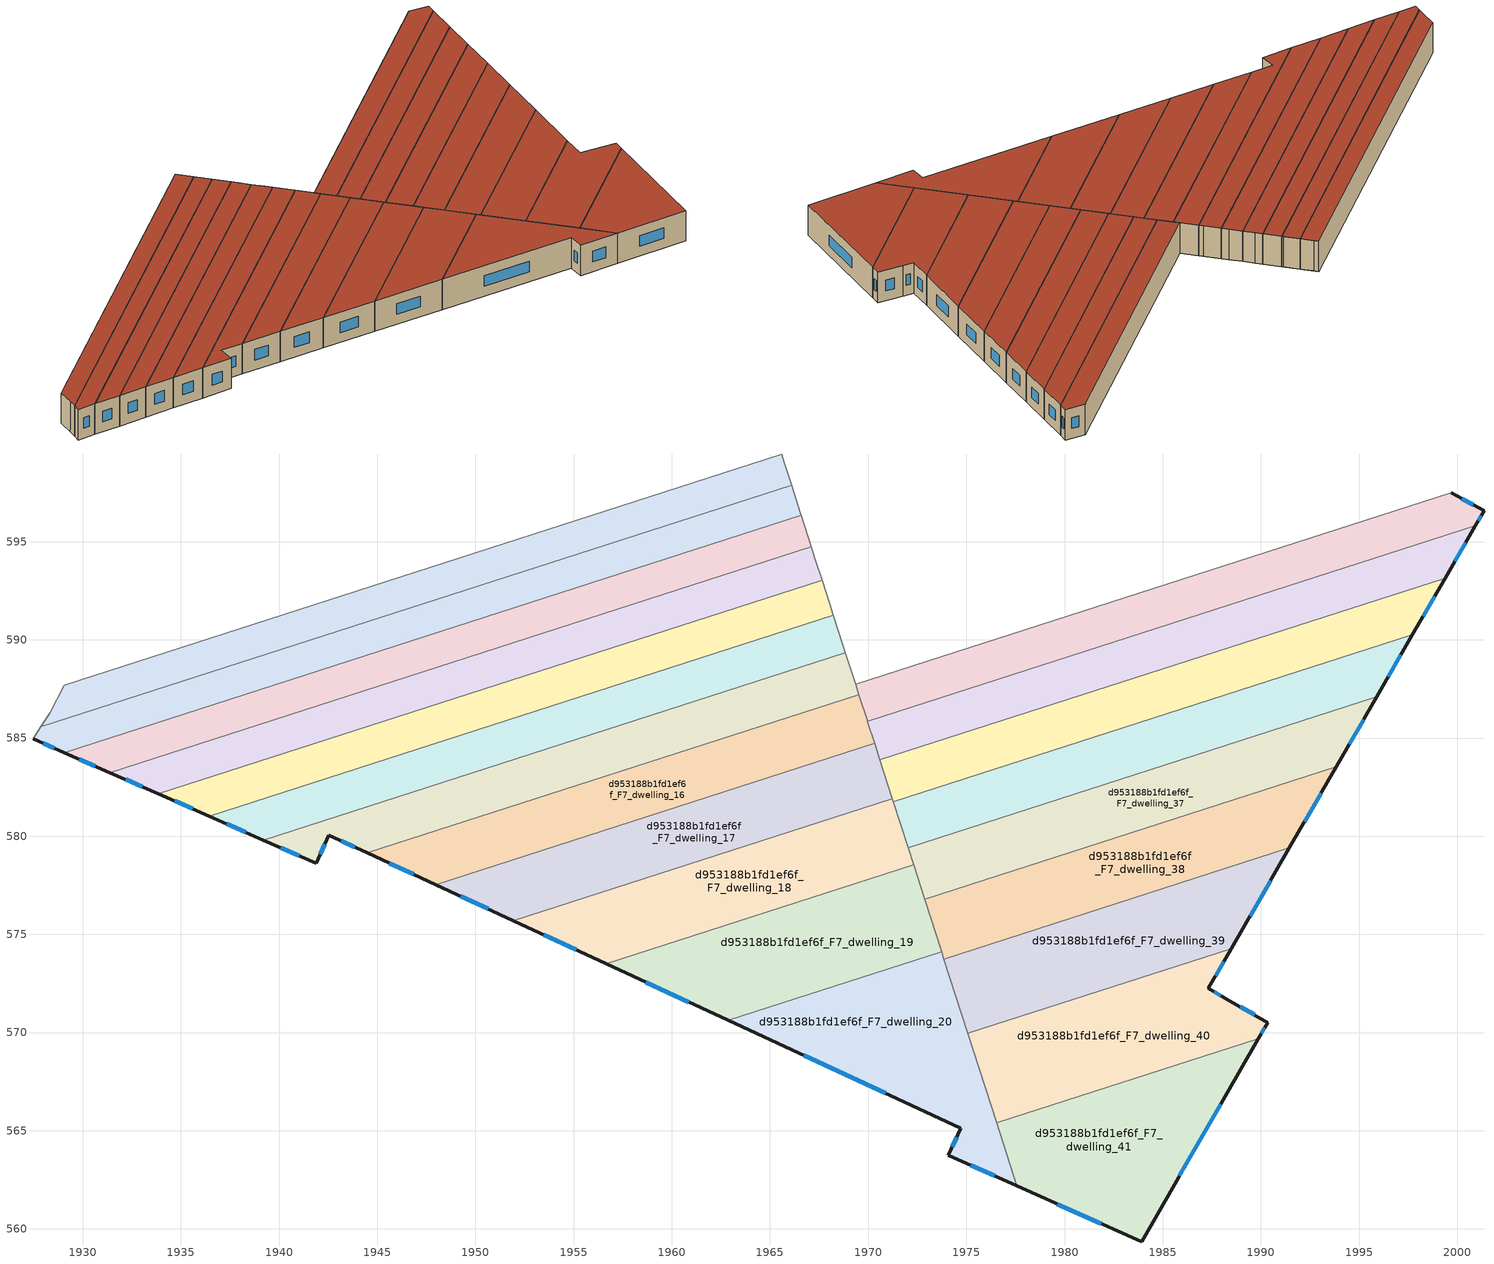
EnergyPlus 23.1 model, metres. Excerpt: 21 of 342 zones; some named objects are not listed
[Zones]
d953188b1fd1ef6f_F7_dwelling_10
 floor to d953188b1fd1ef6f_F6_dwelling_10 (EU_floor_Construction): 1966.1,597.87 1966.59,596.34 1929.06,584.26 1927.47,584.96 1927.86,585.57 z21
 wall outside (EU_wall_Construction): 1927.47,584.96 1929.06,584.26 z21:24
 wall to d953188b1fd1ef6f_F7_dwelling_11 (EU_wall_Construction): 1929.06,584.26 1966.59,596.34 z21:24
 wall adiabatic (EU_wall_Construction): 1927.86,585.57 1927.47,584.96 z21:24
 wall to d953188b1fd1ef6f_F7_dwelling_9 (EU_wall_Construction): 1966.1,597.87 1927.86,585.57 z21:24
 wall to d953188b1fd1ef6f_F7_dwelling_28 (EU_wall_Construction): 1966.55,596.46 1966.1,597.87 z21:24
 wall to d953188b1fd1ef6f_F7_dwelling_29 (EU_wall_Construction): 1966.59,596.34 1966.55,596.46 z21:24
 window (EU_Window_Construction): 1927.98,584.73 1928.54,584.49 z21.97:23.03
 roof outside (EU_roof_Construction): 1966.59,596.34 1966.1,597.87 1927.86,585.57 1927.47,584.96 1929.06,584.26 z24
d953188b1fd1ef6f_F7_dwelling_11
 floor to d953188b1fd1ef6f_F6_dwelling_11 (EU_floor_Construction): 1966.59,596.34 1967.11,594.73 1931.38,583.24 1929.06,584.26 z21
 wall outside (EU_wall_Construction): 1929.06,584.26 1931.38,583.24 z21:24
 wall to d953188b1fd1ef6f_F7_dwelling_12 (EU_wall_Construction): 1931.38,583.24 1967.11,594.73 z21:24
 wall to d953188b1fd1ef6f_F7_dwelling_29 (EU_wall_Construction): 1967.11,594.73 1966.59,596.34 z21:24
 window (EU_Window_Construction): 1929.81,583.93 1930.63,583.57 z21.97:23.03
 roof outside (EU_roof_Construction): 1967.11,594.73 1966.59,596.34 1929.06,584.26 1931.38,583.24 z24
d953188b1fd1ef6f_F7_dwelling_12
 floor to d953188b1fd1ef6f_F6_dwelling_12 (EU_floor_Construction): 1967.11,594.73 1967.65,593.04 1933.83,582.16 1931.38,583.24 z21
 wall outside (EU_wall_Construction): 1931.38,583.24 1933.83,582.16 z21:24
 wall to d953188b1fd1ef6f_F7_dwelling_13 (EU_wall_Construction): 1933.83,582.16 1967.65,593.04 z21:24
 wall to d953188b1fd1ef6f_F7_dwelling_30 (EU_wall_Construction): 1967.65,593.04 1967.32,594.08 z21:24
 wall to d953188b1fd1ef6f_F7_dwelling_29 (EU_wall_Construction): 1967.32,594.08 1967.11,594.73 z21:24
 window (EU_Window_Construction): 1932.18,582.89 1933.04,582.51 z21.97:23.03
 roof outside (EU_roof_Construction): 1967.65,593.04 1967.11,594.73 1931.38,583.24 1933.83,582.16 z24
d953188b1fd1ef6f_F7_dwelling_13
 floor to d953188b1fd1ef6f_F6_dwelling_13 (EU_floor_Construction): 1967.65,593.04 1968.23,591.25 1936.43,581.02 1933.83,582.16 z21
 wall outside (EU_wall_Construction): 1933.83,582.16 1936.43,581.02 z21:24
 wall to d953188b1fd1ef6f_F7_dwelling_14 (EU_wall_Construction): 1936.43,581.02 1968.23,591.25 z21:24
 wall to d953188b1fd1ef6f_F7_dwelling_31 (EU_wall_Construction): 1968.23,591.25 1968.04,591.85 z21:24
 wall to d953188b1fd1ef6f_F7_dwelling_30 (EU_wall_Construction): 1968.04,591.85 1967.65,593.04 z21:24
 window (EU_Window_Construction): 1934.68,581.79 1935.59,581.39 z21.97:23.03
 roof outside (EU_roof_Construction): 1968.23,591.25 1967.65,593.04 1933.83,582.16 1936.43,581.02 z24
d953188b1fd1ef6f_F7_dwelling_14
 floor to d953188b1fd1ef6f_F6_dwelling_14 (EU_floor_Construction): 1968.23,591.25 1968.84,589.34 1939.2,579.8 1936.43,581.02 z21
 wall outside (EU_wall_Construction): 1936.43,581.02 1939.2,579.8 z21:24
 wall to d953188b1fd1ef6f_F7_dwelling_15 (EU_wall_Construction): 1939.2,579.8 1968.84,589.34 z21:24
 wall to d953188b1fd1ef6f_F7_dwelling_32 (EU_wall_Construction): 1968.84,589.34 1968.72,589.74 z21:24
 wall to d953188b1fd1ef6f_F7_dwelling_31 (EU_wall_Construction): 1968.71,589.74 1968.23,591.25 z21:24
 window (EU_Window_Construction): 1937.33,580.63 1938.31,580.2 z21.97:23.03
 roof outside (EU_roof_Construction): 1968.84,589.34 1968.23,591.25 1936.43,581.02 1939.2,579.8 z24
d953188b1fd1ef6f_F7_dwelling_15
 floor to d953188b1fd1ef6f_F6_dwelling_15 (EU_floor_Construction): 1968.84,589.34 1969.53,587.21 1944.49,579.15 1942.54,580.06 1941.9,578.62 1939.2,579.8 z21
 wall outside (EU_wall_Construction): 1939.2,579.8 1941.9,578.62 1942.54,580.06 1944.49,579.15 z21:24
 wall to d953188b1fd1ef6f_F7_dwelling_16 (EU_wall_Construction): 1944.49,579.15 1969.53,587.21 z21:24
 wall to d953188b1fd1ef6f_F7_dwelling_33 (EU_wall_Construction): 1969.53,587.21 1969.36,587.74 z21:24
 wall to d953188b1fd1ef6f_F7_dwelling_32 (EU_wall_Construction): 1969.36,587.74 1968.84,589.34 z21:24
 window (EU_Window_Construction): 1943.17,579.77 1943.86,579.45 / 1942.1,579.09 1942.33,579.59 / 1940.08,579.42 1941.02,579 z21.97:23.03
 roof outside (EU_roof_Construction): 1969.53,587.21 1968.84,589.34 1939.2,579.8 1941.9,578.62 1942.54,580.06 1944.49,579.15 z24
d953188b1fd1ef6f_F7_dwelling_16
 floor to d953188b1fd1ef6f_F6_dwelling_16 (EU_floor_Construction): 1969.53,587.21 1970.33,584.73 1947.97,577.54 1944.49,579.15 z21
 wall outside (EU_wall_Construction): 1944.49,579.15 1947.97,577.54 z21:24
 wall to d953188b1fd1ef6f_F7_dwelling_17 (EU_wall_Construction): 1947.97,577.54 1970.33,584.73 z21:24
 wall to d953188b1fd1ef6f_F7_dwelling_34 (EU_wall_Construction): 1970.33,584.73 1969.97,585.85 z21:24
 wall to d953188b1fd1ef6f_F7_dwelling_33 (EU_wall_Construction): 1969.97,585.85 1969.53,587.21 z21:24
 window (EU_Window_Construction): 1945.62,578.63 1946.85,578.06 z21.97:23.03
 roof outside (EU_roof_Construction): 1970.33,584.73 1969.53,587.21 1944.49,579.15 1947.97,577.54 z24
d953188b1fd1ef6f_F7_dwelling_17
 floor to d953188b1fd1ef6f_F6_dwelling_17 (EU_floor_Construction): 1970.33,584.73 1971.23,581.91 1951.94,575.7 1947.97,577.54 z21
 wall outside (EU_wall_Construction): 1947.97,577.54 1951.94,575.7 z21:24
 wall to d953188b1fd1ef6f_F7_dwelling_18 (EU_wall_Construction): 1951.94,575.7 1971.23,581.91 z21:24
 wall to d953188b1fd1ef6f_F7_dwelling_35 (EU_wall_Construction): 1971.23,581.91 1970.6,583.88 z21:24
 wall to d953188b1fd1ef6f_F7_dwelling_34 (EU_wall_Construction): 1970.6,583.88 1970.33,584.73 z21:24
 window (EU_Window_Construction): 1949.26,576.94 1950.65,576.29 z21.97:23.03
 roof outside (EU_roof_Construction): 1971.23,581.91 1970.33,584.73 1947.97,577.54 1951.94,575.7 z24
d953188b1fd1ef6f_F7_dwelling_18
 floor to d953188b1fd1ef6f_F6_dwelling_18 (EU_floor_Construction): 1971.23,581.91 1972.32,578.54 1956.66,573.5 1951.94,575.7 z21
 wall outside (EU_wall_Construction): 1951.94,575.7 1956.66,573.5 z21:24
 wall to d953188b1fd1ef6f_F7_dwelling_19 (EU_wall_Construction): 1956.66,573.5 1972.32,578.54 z21:24
 wall to d953188b1fd1ef6f_F7_dwelling_36 (EU_wall_Construction): 1972.04,579.42 1971.28,581.75 z21:24
 wall to d953188b1fd1ef6f_F7_dwelling_35 (EU_wall_Construction): 1971.28,581.75 1971.23,581.91 z21:24
 wall to d953188b1fd1ef6f_F7_dwelling_37 (EU_wall_Construction): 1972.32,578.54 1972.04,579.42 z21:24
 window (EU_Window_Construction): 1953.47,574.99 1955.13,574.22 z21.97:23.03
 roof outside (EU_roof_Construction): 1972.32,578.54 1971.23,581.91 1951.94,575.7 1956.66,573.5 z24
d953188b1fd1ef6f_F7_dwelling_19
 floor to d953188b1fd1ef6f_F6_dwelling_19 (EU_floor_Construction): 1972.32,578.54 1973.74,574.11 1962.88,570.62 1956.66,573.5 z21
 wall outside (EU_wall_Construction): 1956.66,573.5 1962.88,570.62 z21:24
 wall to d953188b1fd1ef6f_F7_dwelling_20 (EU_wall_Construction): 1962.88,570.62 1973.74,574.11 z21:24
 wall to d953188b1fd1ef6f_F7_dwelling_38 (EU_wall_Construction): 1973.74,574.11 1972.88,576.79 z21:24
 wall to d953188b1fd1ef6f_F7_dwelling_37 (EU_wall_Construction): 1972.88,576.79 1972.32,578.54 z21:24
 window (EU_Window_Construction): 1958.67,572.57 1960.86,571.55 z21.97:23.03
 roof outside (EU_roof_Construction): 1973.74,574.11 1972.32,578.54 1956.66,573.5 1962.88,570.62 z24
d953188b1fd1ef6f_F7_dwelling_20
 floor to d953188b1fd1ef6f_F6_dwelling_20 (EU_floor_Construction): 1973.74,574.11 1977.58,562.19 1974.08,563.75 1974.72,565.12 1962.88,570.62 z21
 wall outside (EU_wall_Construction): 1962.88,570.62 1974.72,565.12 1974.08,563.75 1977.58,562.19 z21:24
 wall to d953188b1fd1ef6f_F7_dwelling_40 (EU_wall_Construction): 1976.55,565.4 1975.08,569.96 z21:24
 wall to d953188b1fd1ef6f_F7_dwelling_39 (EU_wall_Construction): 1975.08,569.96 1973.86,573.75 z21:24
 wall to d953188b1fd1ef6f_F7_dwelling_41 (EU_wall_Construction): 1977.58,562.19 1976.55,565.4 z21:24
 wall to d953188b1fd1ef6f_F7_dwelling_38 (EU_wall_Construction): 1973.86,573.75 1973.74,574.11 z21:24
 window (EU_Window_Construction): 1975.22,563.24 1976.45,562.69 / 1974.52,564.68 1974.29,564.19 / 1966.72,568.84 1970.89,566.9 z21.97:23.03
 roof outside (EU_roof_Construction): 1977.58,562.19 1973.74,574.11 1962.88,570.62 1974.72,565.12 1974.08,563.75 z24
d953188b1fd1ef6f_F7_dwelling_33
 floor to d953188b1fd1ef6f_F6_dwelling_33 (EU_floor_Construction): 2001.36,596.57 2000.93,595.81 1969.97,585.85 1969.36,587.74 1999.69,597.5 z21
 wall outside (EU_wall_Construction): 2000.93,595.81 2001.36,596.57 1999.69,597.5 z21:24
 wall to d953188b1fd1ef6f_F7_dwelling_32 (EU_wall_Construction): 1999.69,597.5 1969.36,587.74 z21:24
 wall to d953188b1fd1ef6f_F7_dwelling_34 (EU_wall_Construction): 1969.97,585.85 2000.93,595.81 z21:24
 window (EU_Window_Construction): 2000.82,596.87 2000.23,597.2 / 2001.07,596.05 2001.22,596.32 z21.97:23.03
 roof outside (EU_roof_Construction): 2000.93,595.81 2001.36,596.57 1999.69,597.5 1969.36,587.74 1969.97,585.85 z24
d953188b1fd1ef6f_F7_dwelling_34
 floor to d953188b1fd1ef6f_F6_dwelling_34 (EU_floor_Construction): 2000.93,595.81 1999.39,593.14 1970.6,583.88 1969.97,585.85 z21
 wall outside (EU_wall_Construction): 1999.39,593.14 2000.93,595.81 z21:24
 wall to d953188b1fd1ef6f_F7_dwelling_35 (EU_wall_Construction): 1970.6,583.88 1999.39,593.14 z21:24
 window (EU_Window_Construction): 1999.89,594.01 2000.43,594.94 z21.97:23.03
 roof outside (EU_roof_Construction): 1999.39,593.14 2000.93,595.81 1969.97,585.85 1970.6,583.88 z24
d953188b1fd1ef6f_F7_dwelling_35
 floor to d953188b1fd1ef6f_F6_dwelling_35 (EU_floor_Construction): 1999.39,593.14 1997.72,590.26 1971.28,581.75 1970.6,583.88 z21
 wall outside (EU_wall_Construction): 1997.72,590.26 1999.39,593.14 z21:24
 wall to d953188b1fd1ef6f_F7_dwelling_36 (EU_wall_Construction): 1971.28,581.75 1997.72,590.26 z21:24
 window (EU_Window_Construction): 1998.26,591.19 1998.85,592.21 z21.97:23.03
 roof outside (EU_roof_Construction): 1997.72,590.26 1999.39,593.14 1970.6,583.88 1971.28,581.75 z24
d953188b1fd1ef6f_F7_dwelling_36
 floor to d953188b1fd1ef6f_F6_dwelling_36 (EU_floor_Construction): 1997.72,590.26 1995.89,587.09 1972.04,579.42 1971.28,581.75 z21
 wall outside (EU_wall_Construction): 1995.89,587.09 1997.72,590.26 z21:24
 wall to d953188b1fd1ef6f_F7_dwelling_37 (EU_wall_Construction): 1972.04,579.42 1995.89,587.09 z21:24
 window (EU_Window_Construction): 1996.49,588.12 1997.13,589.23 z21.97:23.03
 roof outside (EU_roof_Construction): 1995.89,587.09 1997.72,590.26 1971.28,581.75 1972.04,579.42 z24
d953188b1fd1ef6f_F7_dwelling_37
 floor to d953188b1fd1ef6f_F6_dwelling_37 (EU_floor_Construction): 1995.89,587.09 1993.84,583.54 1972.88,576.79 1972.04,579.42 z21
 wall outside (EU_wall_Construction): 1993.84,583.54 1995.89,587.09 z21:24
 wall to d953188b1fd1ef6f_F7_dwelling_38 (EU_wall_Construction): 1972.88,576.79 1993.84,583.54 z21:24
 window (EU_Window_Construction): 1994.51,584.69 1995.23,585.94 z21.97:23.03
 roof outside (EU_roof_Construction): 1993.84,583.54 1995.89,587.09 1972.04,579.42 1972.88,576.79 z24
d953188b1fd1ef6f_F7_dwelling_38
 floor to d953188b1fd1ef6f_F6_dwelling_38 (EU_floor_Construction): 1993.84,583.54 1991.46,579.41 1973.86,573.75 1972.88,576.79 z21
 wall outside (EU_wall_Construction): 1991.46,579.41 1993.84,583.54 z21:24
 wall to d953188b1fd1ef6f_F7_dwelling_39 (EU_wall_Construction): 1973.86,573.75 1991.46,579.41 z21:24
 window (EU_Window_Construction): 1992.23,580.75 1993.07,582.2 z21.97:23.03
 roof outside (EU_roof_Construction): 1991.46,579.41 1993.84,583.54 1972.88,576.79 1973.86,573.75 z24
d953188b1fd1ef6f_F7_dwelling_39
 floor to d953188b1fd1ef6f_F6_dwelling_39 (EU_floor_Construction): 1991.46,579.41 1988.49,574.27 1975.08,569.96 1973.86,573.75 z21
 wall outside (EU_wall_Construction): 1988.49,574.27 1991.46,579.41 z21:24
 wall to d953188b1fd1ef6f_F7_dwelling_40 (EU_wall_Construction): 1975.08,569.96 1988.49,574.27 z21:24
 window (EU_Window_Construction): 1989.45,575.94 1990.5,577.74 z21.97:23.03
 roof outside (EU_roof_Construction): 1988.49,574.27 1991.46,579.41 1973.86,573.75 1975.08,569.96 z24
d953188b1fd1ef6f_F7_dwelling_40
 floor to d953188b1fd1ef6f_F6_dwelling_40 (EU_floor_Construction): 1988.49,574.27 1987.32,572.25 1988.28,571.7 1990.35,570.51 1989.88,569.69 1976.55,565.4 1975.08,569.96 z21
 wall outside (EU_wall_Construction): 1989.88,569.69 1990.35,570.51 1988.28,571.7 1987.32,572.25 1988.49,574.27 z21:24
 wall to d953188b1fd1ef6f_F7_dwelling_41 (EU_wall_Construction): 1976.55,565.4 1989.88,569.69 z21:24
 window (EU_Window_Construction): 1990.03,569.95 1990.2,570.24 / 1987.7,572.9 1988.11,573.62 / 1987.97,571.88 1987.63,572.07 / 1989.68,570.9 1988.95,571.31 z21.97:23.03
 roof outside (EU_roof_Construction): 1989.88,569.69 1990.35,570.51 1988.28,571.7 1987.32,572.25 1988.49,574.27 1975.08,569.96 1976.55,565.4 z24
d953188b1fd1ef6f_F7_dwelling_41
 floor to d953188b1fd1ef6f_F6_dwelling_41 (EU_floor_Construction): 1989.88,569.69 1983.92,559.35 1977.58,562.19 1976.55,565.4 z21
 wall outside (EU_wall_Construction): 1977.58,562.19 1983.92,559.35 1989.88,569.69 z21:24
 window (EU_Window_Construction): 1985.85,562.7 1987.95,566.34 / 1979.64,561.27 1981.87,560.27 z21.97:23.03
 roof outside (EU_roof_Construction): 1983.92,559.35 1989.88,569.69 1976.55,565.4 1977.58,562.19 z24
d953188b1fd1ef6f_F7_dwelling_9
 floor to d953188b1fd1ef6f_F6_dwelling_9 (EU_floor_Construction): 1965.59,599.45 1966.1,597.87 1927.86,585.57 1928.32,586.27 1929.06,587.69 z21
 wall adiabatic (EU_wall_Construction): 1929.06,587.69 1928.32,586.27 1927.86,585.57 z21:24
 wall to d953188b1fd1ef6f_F7_dwelling_8 (EU_wall_Construction): 1965.59,599.45 1929.06,587.69 z21:24
 wall to d953188b1fd1ef6f_F7_dwelling_28 (EU_wall_Construction): 1966.1,597.87 1965.73,599.03 z21:24
 wall to d953188b1fd1ef6f_F7_dwelling_27 (EU_wall_Construction): 1965.73,599.03 1965.59,599.45 z21:24
 roof outside (EU_roof_Construction): 1966.1,597.87 1965.59,599.45 1929.06,587.69 1928.32,586.27 1927.86,585.57 z24
[Building]
EU S2 Campaign: North Axis=0; Terrain=City; Solar Distribution=FullExterior
[Site:Location]
Bologna: Latitude=44.5; Longitude=11.25; Time Zone=1; Elevation=37
[SizingPeriod:WeatherFileDays]
AnnualSizingPeriod: Begin Month=1; Begin Day of Month=1; End Month=12; End Day of Month=31; Day of Week for Start Day=Monday; Use Weather File Daylight Saving Period=No; Use Weather File Rain and Snow Indicators=No
[MATERIAL]
EU_InternalMass_Material: Roughness=MediumRough; Thickness=0.1; Conductivity=1; Density=1800; Specific Heat=900; Thermal Absorptance=0.9; Solar Absorptance=0.7; Visible Absorptance=0.7
[MATERIAL:NOMASS] Roughness=MediumRough; Thermal Absorptance=0.9; Solar Absorptance=0.7; Visible Absorptance=0.7
Name | Thermal Resistance
EU_wall_NoMass | 0.779417
EU_roof_NoMass | 0.435466
EU_floor_NoMass | 0.588222
[WINDOWMATERIAL:SIMPLEGLAZINGSYSTEM]
EU_Window_SimpleGlazing: UFactor=5.16242; Solar Heat Gain Coefficient=0.85; Visible Transmittance=0.85
[CONSTRUCTION]
EU_wall_Construction: EU_wall_NoMass
EU_roof_Construction: EU_roof_NoMass
EU_floor_Construction: EU_floor_NoMass
EU_Window_Construction: EU_Window_SimpleGlazing
EU_InternalMass_Construction: EU_InternalMass_Material
[ZONE] Type=1; Multiplier=1; Ceiling Height=autocalculate; Floor Area=autocalculate; Part of Total Floor Area=Yes
Name | Volume
d953188b1fd1ef6f_F7_dwelling_10 | 194.564
d953188b1fd1ef6f_F7_dwelling_11 | 194.578
d953188b1fd1ef6f_F7_dwelling_12 | 194.522
d953188b1fd1ef6f_F7_dwelling_13; d953188b1fd1ef6f_F7_dwelling_35 | 194.519
d953188b1fd1ef6f_F7_dwelling_14; d953188b1fd1ef6f_F7_dwelling_17 | 194.552
d953188b1fd1ef6f_F7_dwelling_15 | 194.563
d953188b1fd1ef6f_F7_dwelling_16 | 194.49
d953188b1fd1ef6f_F7_dwelling_18 | 194.577
d953188b1fd1ef6f_F7_dwelling_19; d953188b1fd1ef6f_F7_dwelling_41 | 194.528
d953188b1fd1ef6f_F7_dwelling_20 | 194.544
d953188b1fd1ef6f_F7_dwelling_33 | 194.562
d953188b1fd1ef6f_F7_dwelling_34 | 194.45
d953188b1fd1ef6f_F7_dwelling_36 | 194.585
d953188b1fd1ef6f_F7_dwelling_37 | 194.547
d953188b1fd1ef6f_F7_dwelling_38 | 194.542
d953188b1fd1ef6f_F7_dwelling_39 | 194.527
d953188b1fd1ef6f_F7_dwelling_40 | 194.55
d953188b1fd1ef6f_F7_dwelling_9 | 194.506
[INTERNALMASS] Construction=EU_InternalMass_Construction
Name | Zone or ZoneList | Surface Area
d953188b1fd1ef6f_F7_dwelling_9_EU_InternalMass | d953188b1fd1ef6f_F7_dwelling_9 | 64.8355
d953188b1fd1ef6f_F7_dwelling_10_EU_InternalMass | d953188b1fd1ef6f_F7_dwelling_10 | 64.8544
d953188b1fd1ef6f_F7_dwelling_11_EU_InternalMass | d953188b1fd1ef6f_F7_dwelling_11 | 64.8594
d953188b1fd1ef6f_F7_dwelling_12_EU_InternalMass | d953188b1fd1ef6f_F7_dwelling_12 | 64.8401
d953188b1fd1ef6f_F7_dwelling_13_EU_InternalMass | d953188b1fd1ef6f_F7_dwelling_13 | 64.8398
d953188b1fd1ef6f_F7_dwelling_14_EU_InternalMass | d953188b1fd1ef6f_F7_dwelling_14 | 64.8503
d953188b1fd1ef6f_F7_dwelling_15_EU_InternalMass | d953188b1fd1ef6f_F7_dwelling_15 | 64.8546
d953188b1fd1ef6f_F7_dwelling_16_EU_InternalMass | d953188b1fd1ef6f_F7_dwelling_16 | 64.8298
d953188b1fd1ef6f_F7_dwelling_17_EU_InternalMass | d953188b1fd1ef6f_F7_dwelling_17 | 64.8507
d953188b1fd1ef6f_F7_dwelling_18_EU_InternalMass | d953188b1fd1ef6f_F7_dwelling_18 | 64.8586
d953188b1fd1ef6f_F7_dwelling_19_EU_InternalMass | d953188b1fd1ef6f_F7_dwelling_19 | 64.843
d953188b1fd1ef6f_F7_dwelling_20_EU_InternalMass | d953188b1fd1ef6f_F7_dwelling_20 | 64.848
d953188b1fd1ef6f_F7_dwelling_33_EU_InternalMass | d953188b1fd1ef6f_F7_dwelling_33 | 64.8541
d953188b1fd1ef6f_F7_dwelling_34_EU_InternalMass | d953188b1fd1ef6f_F7_dwelling_34 | 64.8169
d953188b1fd1ef6f_F7_dwelling_35_EU_InternalMass | d953188b1fd1ef6f_F7_dwelling_35 | 64.8393
d953188b1fd1ef6f_F7_dwelling_36_EU_InternalMass | d953188b1fd1ef6f_F7_dwelling_36 | 64.8618
d953188b1fd1ef6f_F7_dwelling_37_EU_InternalMass | d953188b1fd1ef6f_F7_dwelling_37 | 64.8493
d953188b1fd1ef6f_F7_dwelling_38_EU_InternalMass | d953188b1fd1ef6f_F7_dwelling_38 | 64.8471
d953188b1fd1ef6f_F7_dwelling_39_EU_InternalMass | d953188b1fd1ef6f_F7_dwelling_39 | 64.8424
d953188b1fd1ef6f_F7_dwelling_40_EU_InternalMass | d953188b1fd1ef6f_F7_dwelling_40 | 64.85
d953188b1fd1ef6f_F7_dwelling_41_EU_InternalMass | d953188b1fd1ef6f_F7_dwelling_41 | 64.843
[OTHEREQUIPMENT] Fuel Type=Electricity; Design Level Calculation Method=Watts/Area; Power per Zone Floor Area=1; Fraction Latent=0; Fraction Radiant=0; Fraction Lost=0; Carbon Dioxide Generation Rate=0; EndUse Subcategory=EU_Step8_InternalGains
Name | Zone or ZoneList or Space or SpaceList | Schedule
EU_Step8_InternalGain_d953188b1fd1ef6f_F7_dwelling_9_f000 | d953188b1fd1ef6f_F7_dwelling_9 | EU_Step8_GainSchedule_d953188b1fd1ef6f_F7_dwelling_9_f000
EU_Step8_InternalGain_d953188b1fd1ef6f_F7_dwelling_10_f000 | d953188b1fd1ef6f_F7_dwelling_10 | EU_Step8_GainSchedule_d953188b1fd1ef6f_F7_dwelling_10_f000
EU_Step8_InternalGain_d953188b1fd1ef6f_F7_dwelling_11_f000 | d953188b1fd1ef6f_F7_dwelling_11 | EU_Step8_GainSchedule_d953188b1fd1ef6f_F7_dwelling_11_f000
EU_Step8_InternalGain_d953188b1fd1ef6f_F7_dwelling_12_f000 | d953188b1fd1ef6f_F7_dwelling_12 | EU_Step8_GainSchedule_d953188b1fd1ef6f_F7_dwelling_12_f000
EU_Step8_InternalGain_d953188b1fd1ef6f_F7_dwelling_13_f000 | d953188b1fd1ef6f_F7_dwelling_13 | EU_Step8_GainSchedule_d953188b1fd1ef6f_F7_dwelling_13_f000
EU_Step8_InternalGain_d953188b1fd1ef6f_F7_dwelling_14_f000 | d953188b1fd1ef6f_F7_dwelling_14 | EU_Step8_GainSchedule_d953188b1fd1ef6f_F7_dwelling_14_f000
EU_Step8_InternalGain_d953188b1fd1ef6f_F7_dwelling_15_f000 | d953188b1fd1ef6f_F7_dwelling_15 | EU_Step8_GainSchedule_d953188b1fd1ef6f_F7_dwelling_15_f000
EU_Step8_InternalGain_d953188b1fd1ef6f_F7_dwelling_16_f000 | d953188b1fd1ef6f_F7_dwelling_16 | EU_Step8_GainSchedule_d953188b1fd1ef6f_F7_dwelling_16_f000
EU_Step8_InternalGain_d953188b1fd1ef6f_F7_dwelling_17_f000 | d953188b1fd1ef6f_F7_dwelling_17 | EU_Step8_GainSchedule_d953188b1fd1ef6f_F7_dwelling_17_f000
EU_Step8_InternalGain_d953188b1fd1ef6f_F7_dwelling_18_f000 | d953188b1fd1ef6f_F7_dwelling_18 | EU_Step8_GainSchedule_d953188b1fd1ef6f_F7_dwelling_18_f000
EU_Step8_InternalGain_d953188b1fd1ef6f_F7_dwelling_19_f000 | d953188b1fd1ef6f_F7_dwelling_19 | EU_Step8_GainSchedule_d953188b1fd1ef6f_F7_dwelling_19_f000
EU_Step8_InternalGain_d953188b1fd1ef6f_F7_dwelling_20_f000 | d953188b1fd1ef6f_F7_dwelling_20 | EU_Step8_GainSchedule_d953188b1fd1ef6f_F7_dwelling_20_f000
EU_Step8_InternalGain_d953188b1fd1ef6f_F7_dwelling_33_f000 | d953188b1fd1ef6f_F7_dwelling_33 | EU_Step8_GainSchedule_d953188b1fd1ef6f_F7_dwelling_33_f000
EU_Step8_InternalGain_d953188b1fd1ef6f_F7_dwelling_34_f000 | d953188b1fd1ef6f_F7_dwelling_34 | EU_Step8_GainSchedule_d953188b1fd1ef6f_F7_dwelling_34_f000
EU_Step8_InternalGain_d953188b1fd1ef6f_F7_dwelling_35_f000 | d953188b1fd1ef6f_F7_dwelling_35 | EU_Step8_GainSchedule_d953188b1fd1ef6f_F7_dwelling_35_f000
EU_Step8_InternalGain_d953188b1fd1ef6f_F7_dwelling_36_f000 | d953188b1fd1ef6f_F7_dwelling_36 | EU_Step8_GainSchedule_d953188b1fd1ef6f_F7_dwelling_36_f000
EU_Step8_InternalGain_d953188b1fd1ef6f_F7_dwelling_37_f000 | d953188b1fd1ef6f_F7_dwelling_37 | EU_Step8_GainSchedule_d953188b1fd1ef6f_F7_dwelling_37_f000
EU_Step8_InternalGain_d953188b1fd1ef6f_F7_dwelling_38_f000 | d953188b1fd1ef6f_F7_dwelling_38 | EU_Step8_GainSchedule_d953188b1fd1ef6f_F7_dwelling_38_f000
EU_Step8_InternalGain_d953188b1fd1ef6f_F7_dwelling_39_f000 | d953188b1fd1ef6f_F7_dwelling_39 | EU_Step8_GainSchedule_d953188b1fd1ef6f_F7_dwelling_39_f000
EU_Step8_InternalGain_d953188b1fd1ef6f_F7_dwelling_40_f000 | d953188b1fd1ef6f_F7_dwelling_40 | EU_Step8_GainSchedule_d953188b1fd1ef6f_F7_dwelling_40_f000
EU_Step8_InternalGain_d953188b1fd1ef6f_F7_dwelling_41_f000 | d953188b1fd1ef6f_F7_dwelling_41 | EU_Step8_GainSchedule_d953188b1fd1ef6f_F7_dwelling_41_f000
[ZONEVENTILATION:DESIGNFLOWRATE] Schedule=EU_AlwaysOn; Design Flow Rate Calculation Method=AirChanges/Hour; Air Changes per Hour=0.712058; Ventilation Type=Natural; Fan Pressure Rise=0; Fan Total Efficiency=1; Constant Term Coefficient=1; Temperature Term Coefficient=0; Velocity Term Coefficient=0; Velocity Squared Term Coefficient=0; Minimum Indoor Temperature=-100; Maximum Indoor Temperature=100; Delta Temperature=-100; Minimum Outdoor Temperature=-100; Maximum Outdoor Temperature=100; Maximum Wind Speed=40
Name | Zone or ZoneList or Space or SpaceList
EU_ConstantAir_d953188b1fd1ef6f_F7_dwelling_9 | d953188b1fd1ef6f_F7_dwelling_9
EU_ConstantAir_d953188b1fd1ef6f_F7_dwelling_10 | d953188b1fd1ef6f_F7_dwelling_10
EU_ConstantAir_d953188b1fd1ef6f_F7_dwelling_11 | d953188b1fd1ef6f_F7_dwelling_11
EU_ConstantAir_d953188b1fd1ef6f_F7_dwelling_12 | d953188b1fd1ef6f_F7_dwelling_12
EU_ConstantAir_d953188b1fd1ef6f_F7_dwelling_13 | d953188b1fd1ef6f_F7_dwelling_13
EU_ConstantAir_d953188b1fd1ef6f_F7_dwelling_14 | d953188b1fd1ef6f_F7_dwelling_14
EU_ConstantAir_d953188b1fd1ef6f_F7_dwelling_15 | d953188b1fd1ef6f_F7_dwelling_15
EU_ConstantAir_d953188b1fd1ef6f_F7_dwelling_16 | d953188b1fd1ef6f_F7_dwelling_16
EU_ConstantAir_d953188b1fd1ef6f_F7_dwelling_17 | d953188b1fd1ef6f_F7_dwelling_17
EU_ConstantAir_d953188b1fd1ef6f_F7_dwelling_18 | d953188b1fd1ef6f_F7_dwelling_18
EU_ConstantAir_d953188b1fd1ef6f_F7_dwelling_19 | d953188b1fd1ef6f_F7_dwelling_19
EU_ConstantAir_d953188b1fd1ef6f_F7_dwelling_20 | d953188b1fd1ef6f_F7_dwelling_20
EU_ConstantAir_d953188b1fd1ef6f_F7_dwelling_33 | d953188b1fd1ef6f_F7_dwelling_33
EU_ConstantAir_d953188b1fd1ef6f_F7_dwelling_34 | d953188b1fd1ef6f_F7_dwelling_34
EU_ConstantAir_d953188b1fd1ef6f_F7_dwelling_35 | d953188b1fd1ef6f_F7_dwelling_35
EU_ConstantAir_d953188b1fd1ef6f_F7_dwelling_36 | d953188b1fd1ef6f_F7_dwelling_36
EU_ConstantAir_d953188b1fd1ef6f_F7_dwelling_37 | d953188b1fd1ef6f_F7_dwelling_37
EU_ConstantAir_d953188b1fd1ef6f_F7_dwelling_38 | d953188b1fd1ef6f_F7_dwelling_38
EU_ConstantAir_d953188b1fd1ef6f_F7_dwelling_39 | d953188b1fd1ef6f_F7_dwelling_39
EU_ConstantAir_d953188b1fd1ef6f_F7_dwelling_40 | d953188b1fd1ef6f_F7_dwelling_40
EU_ConstantAir_d953188b1fd1ef6f_F7_dwelling_41 | d953188b1fd1ef6f_F7_dwelling_41
[HVACTEMPLATE:ZONE:IDEALLOADSAIRSYSTEM] System Availability Schedule=EU_AlwaysOn; Maximum Heating Supply Air Temperature=50; Minimum Cooling Supply Air Temperature=13; Maximum Heating Supply Air Humidity Ratio=0.0156; Minimum Cooling Supply Air Humidity Ratio=0.0077; Heating Limit=NoLimit; Cooling Limit=NoLimit; Heating Availability Schedule=EU_AlwaysOn; Cooling Availability Schedule=EU_CoolingOff; Dehumidification Control Type=ConstantSensibleHeatRatio; Cooling Sensible Heat Ratio=0.7; Dehumidification Setpoint=60; Humidification Control Type=None; Humidification Setpoint=30; Outdoor Air Method=None; Outdoor Air Flow Rate per Person=0.00944; Outdoor Air Flow Rate per Zone Floor Area=0; Outdoor Air Flow Rate per Zone=0; Demand Controlled Ventilation Type=None; Outdoor Air Economizer Type=NoEconomizer; Heat Recovery Type=None; Sensible Heat Recovery Effectiveness=0.7; Latent Heat Recovery Effectiveness=0.65
Name | Template Thermostat
d953188b1fd1ef6f_F7_dwelling_9 | EU_HeatOnly_d953188b1fd1ef6f_F7_dwelling_9
d953188b1fd1ef6f_F7_dwelling_10 | EU_HeatOnly_d953188b1fd1ef6f_F7_dwelling_10
d953188b1fd1ef6f_F7_dwelling_11 | EU_HeatOnly_d953188b1fd1ef6f_F7_dwelling_11
d953188b1fd1ef6f_F7_dwelling_12 | EU_HeatOnly_d953188b1fd1ef6f_F7_dwelling_12
d953188b1fd1ef6f_F7_dwelling_13 | EU_HeatOnly_d953188b1fd1ef6f_F7_dwelling_13
d953188b1fd1ef6f_F7_dwelling_14 | EU_HeatOnly_d953188b1fd1ef6f_F7_dwelling_14
d953188b1fd1ef6f_F7_dwelling_15 | EU_HeatOnly_d953188b1fd1ef6f_F7_dwelling_15
d953188b1fd1ef6f_F7_dwelling_16 | EU_HeatOnly_d953188b1fd1ef6f_F7_dwelling_16
d953188b1fd1ef6f_F7_dwelling_17 | EU_HeatOnly_d953188b1fd1ef6f_F7_dwelling_17
d953188b1fd1ef6f_F7_dwelling_18 | EU_HeatOnly_d953188b1fd1ef6f_F7_dwelling_18
d953188b1fd1ef6f_F7_dwelling_19 | EU_HeatOnly_d953188b1fd1ef6f_F7_dwelling_19
d953188b1fd1ef6f_F7_dwelling_20 | EU_HeatOnly_d953188b1fd1ef6f_F7_dwelling_20
d953188b1fd1ef6f_F7_dwelling_33 | EU_HeatOnly_d953188b1fd1ef6f_F7_dwelling_33
d953188b1fd1ef6f_F7_dwelling_34 | EU_HeatOnly_d953188b1fd1ef6f_F7_dwelling_34
d953188b1fd1ef6f_F7_dwelling_35 | EU_HeatOnly_d953188b1fd1ef6f_F7_dwelling_35
d953188b1fd1ef6f_F7_dwelling_36 | EU_HeatOnly_d953188b1fd1ef6f_F7_dwelling_36
d953188b1fd1ef6f_F7_dwelling_37 | EU_HeatOnly_d953188b1fd1ef6f_F7_dwelling_37
d953188b1fd1ef6f_F7_dwelling_38 | EU_HeatOnly_d953188b1fd1ef6f_F7_dwelling_38
d953188b1fd1ef6f_F7_dwelling_39 | EU_HeatOnly_d953188b1fd1ef6f_F7_dwelling_39
d953188b1fd1ef6f_F7_dwelling_40 | EU_HeatOnly_d953188b1fd1ef6f_F7_dwelling_40
d953188b1fd1ef6f_F7_dwelling_41 | EU_HeatOnly_d953188b1fd1ef6f_F7_dwelling_41
[SIZING:ZONE] Zone Cooling Design Supply Air Temperature Input Method=SupplyAirTemperature; Zone Cooling Design Supply Air Temperature=13; Zone Heating Design Supply Air Temperature Input Method=SupplyAirTemperature; Zone Heating Design Supply Air Temperature=50; Zone Cooling Design Supply Air Humidity Ratio=0.008; Zone Heating Design Supply Air Humidity Ratio=0.008; Cooling Design Air Flow Method=DesignDay; Cooling Design Air Flow Rate=0; Cooling Minimum Air Flow per Zone Floor Area=0.000762; Cooling Minimum Air Flow=0; Cooling Minimum Air Flow Fraction=0.2; Heating Design Air Flow Method=DesignDay; Heating Design Air Flow Rate=0; Heating Maximum Air Flow per Zone Floor Area=0.002032; Heating Maximum Air Flow=0.141576; Heating Maximum Air Flow Fraction=0.3; Account for Dedicated Outdoor Air System=No; Dedicated Outdoor Air System Control Strategy=NeutralSupplyAir; Dedicated Outdoor Air Low Setpoint Temperature for Design=autosize; Dedicated Outdoor Air High Setpoint Temperature for Design=autosize; Zone Load Sizing Method=Sensible Load Only No Latent Load; Zone Latent Cooling Design Supply Air Humidity Ratio Input Method=HumidityRatioDifference; Zone Cooling Design Supply Air Humidity Ratio Difference=0.005; Zone Latent Heating Design Supply Air Humidity Ratio Input Method=HumidityRatioDifference; Zone Humidification Design Supply Air Humidity Ratio Difference=0.005
d953188b1fd1ef6f_F7_dwelling_9; d953188b1fd1ef6f_F7_dwelling_10; d953188b1fd1ef6f_F7_dwelling_11; d953188b1fd1ef6f_F7_dwelling_12; d953188b1fd1ef6f_F7_dwelling_13; d953188b1fd1ef6f_F7_dwelling_14; d953188b1fd1ef6f_F7_dwelling_15; d953188b1fd1ef6f_F7_dwelling_16; d953188b1fd1ef6f_F7_dwelling_17; d953188b1fd1ef6f_F7_dwelling_18; d953188b1fd1ef6f_F7_dwelling_19; d953188b1fd1ef6f_F7_dwelling_20; d953188b1fd1ef6f_F7_dwelling_33; d953188b1fd1ef6f_F7_dwelling_34; d953188b1fd1ef6f_F7_dwelling_35; d953188b1fd1ef6f_F7_dwelling_36; d953188b1fd1ef6f_F7_dwelling_37; d953188b1fd1ef6f_F7_dwelling_38; d953188b1fd1ef6f_F7_dwelling_39; d953188b1fd1ef6f_F7_dwelling_40; d953188b1fd1ef6f_F7_dwelling_41
[SCHEDULE:CONSTANT]
Name | Hourly Value
EU_AlwaysOn | 1
EU_CoolingOff | 0
[SCHEDULE:FILE] Column Number=1; Rows to Skip at Top=0; Number of Hours of Data=8760; Column Separator=Comma; Interpolate to Timestep=No; Minutes per Item=60; Adjust Schedule for Daylight Savings=Yes
Name | File
EU_Step8_GainSchedule_d953188b1fd1ef6f_F7_dwelling_9_f000 | ../../schedules/d953188b1fd1ef6f/d953188b1fd1ef6f_F7_dwelling_9_f000_gain.csv
EU_Step8_GainSchedule_d953188b1fd1ef6f_F7_dwelling_10_f000 | ../../schedules/d953188b1fd1ef6f/d953188b1fd1ef6f_F7_dwelling_10_f000_gain.csv
EU_Step8_GainSchedule_d953188b1fd1ef6f_F7_dwelling_11_f000 | ../../schedules/d953188b1fd1ef6f/d953188b1fd1ef6f_F7_dwelling_11_f000_gain.csv
EU_Step8_GainSchedule_d953188b1fd1ef6f_F7_dwelling_12_f000 | ../../schedules/d953188b1fd1ef6f/d953188b1fd1ef6f_F7_dwelling_12_f000_gain.csv
EU_Step8_GainSchedule_d953188b1fd1ef6f_F7_dwelling_13_f000 | ../../schedules/d953188b1fd1ef6f/d953188b1fd1ef6f_F7_dwelling_13_f000_gain.csv
EU_Step8_GainSchedule_d953188b1fd1ef6f_F7_dwelling_14_f000 | ../../schedules/d953188b1fd1ef6f/d953188b1fd1ef6f_F7_dwelling_14_f000_gain.csv
EU_Step8_GainSchedule_d953188b1fd1ef6f_F7_dwelling_15_f000 | ../../schedules/d953188b1fd1ef6f/d953188b1fd1ef6f_F7_dwelling_15_f000_gain.csv
EU_Step8_GainSchedule_d953188b1fd1ef6f_F7_dwelling_16_f000 | ../../schedules/d953188b1fd1ef6f/d953188b1fd1ef6f_F7_dwelling_16_f000_gain.csv
EU_Step8_GainSchedule_d953188b1fd1ef6f_F7_dwelling_17_f000 | ../../schedules/d953188b1fd1ef6f/d953188b1fd1ef6f_F7_dwelling_17_f000_gain.csv
EU_Step8_GainSchedule_d953188b1fd1ef6f_F7_dwelling_18_f000 | ../../schedules/d953188b1fd1ef6f/d953188b1fd1ef6f_F7_dwelling_18_f000_gain.csv
EU_Step8_GainSchedule_d953188b1fd1ef6f_F7_dwelling_19_f000 | ../../schedules/d953188b1fd1ef6f/d953188b1fd1ef6f_F7_dwelling_19_f000_gain.csv
EU_Step8_GainSchedule_d953188b1fd1ef6f_F7_dwelling_20_f000 | ../../schedules/d953188b1fd1ef6f/d953188b1fd1ef6f_F7_dwelling_20_f000_gain.csv
EU_Step8_GainSchedule_d953188b1fd1ef6f_F7_dwelling_33_f000 | ../../schedules/d953188b1fd1ef6f/d953188b1fd1ef6f_F7_dwelling_33_f000_gain.csv
EU_Step8_GainSchedule_d953188b1fd1ef6f_F7_dwelling_34_f000 | ../../schedules/d953188b1fd1ef6f/d953188b1fd1ef6f_F7_dwelling_34_f000_gain.csv
EU_Step8_GainSchedule_d953188b1fd1ef6f_F7_dwelling_35_f000 | ../../schedules/d953188b1fd1ef6f/d953188b1fd1ef6f_F7_dwelling_35_f000_gain.csv
EU_Step8_GainSchedule_d953188b1fd1ef6f_F7_dwelling_36_f000 | ../../schedules/d953188b1fd1ef6f/d953188b1fd1ef6f_F7_dwelling_36_f000_gain.csv
EU_Step8_GainSchedule_d953188b1fd1ef6f_F7_dwelling_37_f000 | ../../schedules/d953188b1fd1ef6f/d953188b1fd1ef6f_F7_dwelling_37_f000_gain.csv
EU_Step8_GainSchedule_d953188b1fd1ef6f_F7_dwelling_38_f000 | ../../schedules/d953188b1fd1ef6f/d953188b1fd1ef6f_F7_dwelling_38_f000_gain.csv
EU_Step8_GainSchedule_d953188b1fd1ef6f_F7_dwelling_39_f000 | ../../schedules/d953188b1fd1ef6f/d953188b1fd1ef6f_F7_dwelling_39_f000_gain.csv
EU_Step8_GainSchedule_d953188b1fd1ef6f_F7_dwelling_40_f000 | ../../schedules/d953188b1fd1ef6f/d953188b1fd1ef6f_F7_dwelling_40_f000_gain.csv
EU_Step8_GainSchedule_d953188b1fd1ef6f_F7_dwelling_41_f000 | ../../schedules/d953188b1fd1ef6f/d953188b1fd1ef6f_F7_dwelling_41_f000_gain.csv
